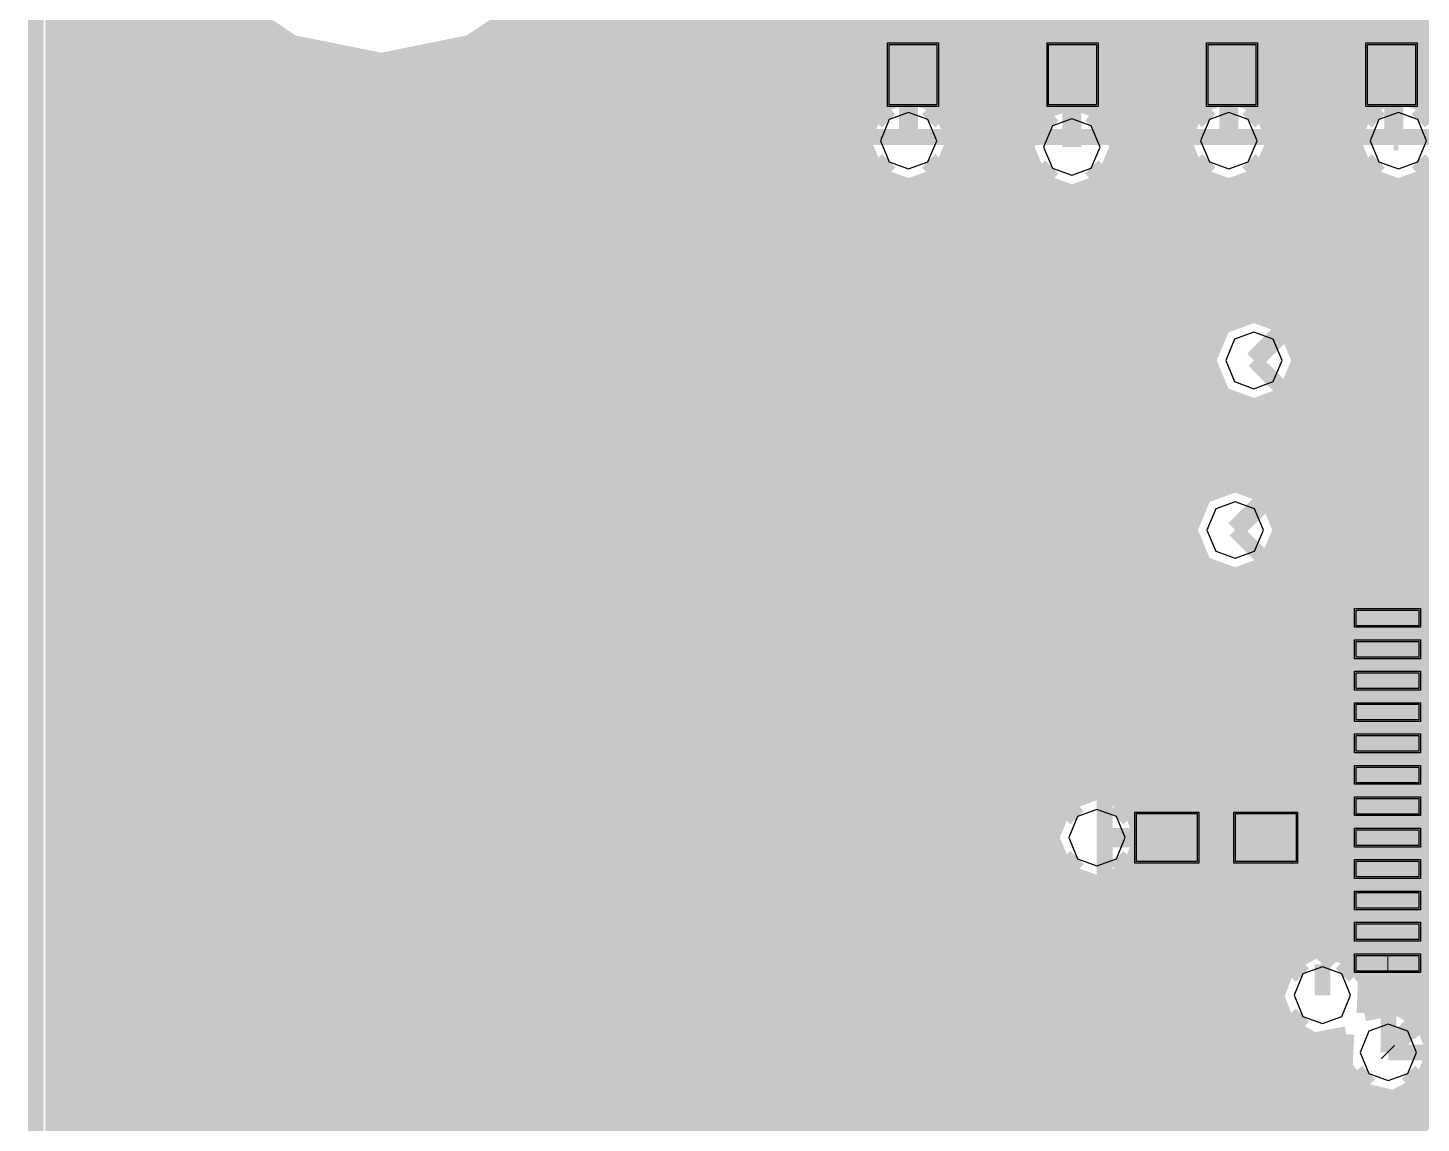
# Model space of a CAD drawing. Extents: x 0.2 to 4.14, y 0.2 to 4.15.
# Drawn here: x 0.197 to 1.071, y 3.122 to 3.809 of the extents above; entities that cross this region are included whole.
import ezdxf

# ---------------------------------------------------------------- set-up
doc = ezdxf.new("R2010")
doc.units = 0
doc.layers.get('0').update_dxf_attribs({"linetype": 'CONTINUOUS'})

msp = doc.modelspace()

# ---------------------------------------------------------------- linework, layer by layer
at = {"color": 151, "const_width": 0.01}
msp.add_lwpolyline([(0.202365, 0.210612), (0.202365, 4.14763)], dxfattribs=at)
at = {"color": 254, "const_width": 0.01}
for points in [[(0.202365, 0.210612), (0.202365, 4.14763)], [(0.583767, 3.7539), (0.632975, 3.82553)], [(0.632975, 3.82553), (0.688314, 3.7539)], [(0.717339, 3.74061), (0.717339, 3.79861)], [(0.787326, 3.79861), (0.787326, 3.74061)], [(0.817329, 3.74061), (0.817329, 3.79861)], [(0.887369, 3.79861), (0.887369, 3.74061)], [(0.917372, 3.74061), (0.917372, 3.79861)], [(0.987358, 3.79861), (0.987358, 3.74061)], [(1.01736, 3.74061), (1.01736, 3.79861)], [(0.787326, 3.74061), (0.717339, 3.74061)], [(0.887369, 3.74061), (0.817329, 3.74061)], [(0.987358, 3.74061), (0.917372, 3.74061)], [(1.08735, 3.74061), (1.01736, 3.74061)], [(0.930501, 3.33615), (0.872504, 3.33615)], [(0.872504, 3.33615), (0.872504, 3.26617)], [(0.954536, 3.33615), (1.01253, 3.33615)], [(1.01253, 3.33615), (1.01253, 3.26617)], [(0.872504, 3.26617), (0.930501, 3.26617)], [(1.01253, 3.26617), (0.954536, 3.26617)]]:
    msp.add_lwpolyline(points, dxfattribs=at)
at = {"color": 40}
for points, const_width in [([(0.202365, 0.210612), (0.202365, 4.14763)], 0.01), ([(0.752333, 3.83762), (0.800781, 3.78917)], 0.00984), ([(0.852376, 3.83762), (0.903157, 3.78683)], 0.00984), ([(0.952365, 3.83762), (1.00277, 3.78722)], 0.00984), ([(0.800781, 3.78917), (0.800781, 3.59831)], 0.00984), ([(0.903157, 3.78683), (0.903157, 3.62007)], 0.00984), ([(1.00277, 3.78722), (1.00277, 3.72103)], 0.00984), ([(0.749567, 3.73817), (0.749567, 3.77962)], 0.012), ([(0.749567, 3.77962), (0.752333, 3.77962)], 0.012), ([(0.851942, 3.73421), (0.851942, 3.77962)], 0.012), ([(0.851942, 3.77962), (0.852376, 3.77962)], 0.012), ([(0.950358, 3.73817), (0.950358, 3.77962)], 0.012), ([(0.950358, 3.77962), (0.952365, 3.77962)], 0.012), ([(1.05235, 3.77962), (1.05377, 3.77962)], 0.012), ([(1.05377, 3.77962), (1.05377, 3.73817)], 0.012), ([(1.05377, 3.73817), (1.05669, 3.73817)], 0.012), ([(1.00277, 3.72103), (1.14524, 3.5785)], 0.00984), ([(0.903157, 3.62007), (0.997613, 3.52556)], 0.00984), ([(0.800781, 3.59831), (1.01921, 3.37989)], 0.00984), ([(0.966146, 3.60037), (1.0498, 3.51671)], 0.00984), ([(0.997613, 3.52556), (0.997613, 3.44954)], 0.00984), ([(1.0498, 3.51671), (1.0498, 3.43896)], 0.00984), ([(0.954318, 3.49408), (0.979656, 3.46875)], 0.00984), ([(0.979656, 3.46875), (0.979656, 3.44211)], 0.00984), ([(0.997613, 3.44954), (1.02789, 3.41928)], 0.00984), ([(0.979656, 3.44211), (1.02214, 3.39958)], 0.00984), ([(1.02789, 3.41928), (1.0498, 3.41928)], 0.00984), ([(1.02214, 3.39958), (1.0498, 3.39958)], 0.00984), ([(1.01921, 3.37989), (1.0498, 3.37989)], 0.00984), ([(1.0498, 3.36025), (1.06456, 3.36025)], 0.00984), ([(1.06456, 3.36025), (1.11296, 3.34489)], 0.00984), ([(1.06456, 3.34056), (1.11296, 3.34489)], 0.00984), ([(1.0498, 3.34056), (1.06456, 3.34056)], 0.00984), ([(0.867676, 3.30117), (0.911512, 3.30117)], 0.012), ([(0.973525, 3.30117), (1.0498, 3.30117)], 0.00984), ([(0.351942, 2.61426), (1.01921, 3.28147)], 0.00984), ([(1.01921, 3.28147), (1.0498, 3.28147)], 0.00984), ([(0.391331, 2.62642), (1.02669, 3.26178)], 0.00984), ([(1.02669, 3.26178), (1.0498, 3.26178)], 0.00984), ([(1.00906, 3.22174), (1.02941, 3.24214)], 0.00984), ([(1.02941, 3.24214), (1.0498, 3.24214)], 0.00984), ([(1.00906, 3.20236), (1.00906, 3.22174)], 0.00984), ([(1.0498, 3.22244), (1.0504, 3.22244)], 0.00984), ([(1.0504, 3.22244), (1.0504, 3.1665)], 0.00984), ([(1.0504, 3.1665), (1.1059, 3.1665)], 0.00984)]:
    msp.add_lwpolyline(points, dxfattribs=dict(at, const_width=const_width))
at = {"color": 93, "const_width": 0.01}
msp.add_lwpolyline([(0.202365, 0.210612), (0.202365, 4.14763)], dxfattribs=at)
at = {"color": 200, "const_width": 0.01}
msp.add_lwpolyline([(0.202365, 0.210612), (0.202365, 4.14763)], dxfattribs=at)
at = {"color": 13}
for points, const_width in [([(0.202365, 0.210612), (0.202365, 4.14763)], 0.01), ([(1.00705, 3.79997), (1.05235, 3.84526)], 0.012), ([(1.00705, 3.64133), (1.00705, 3.79997)], 0.012), ([(0.954318, 3.49408), (1.1059, 3.64567)], 0.012), ([(0.966146, 3.60037), (1.00705, 3.64133)], 0.012), ([(0.430718, 2.91444), (1.15207, 3.63579)], 0.012), ([(1.04986, 3.16704), (1.11426, 3.23139)], 0.012), ([(1.0504, 3.1665), (1.04986, 3.16704)], 0.012)]:
    msp.add_lwpolyline(points, dxfattribs=dict(at, const_width=const_width))
at = {"color": 173, "const_width": 0.01}
msp.add_lwpolyline([(0.202365, 0.210612), (0.202365, 4.14763)], dxfattribs=at)
at = {"color": 232}
for points, const_width in [([(0.213325, 4.13661), (0.213325, 1.692)], 0.01), ([(0.213325, 3.45958), (0.711372, 3.95757)], 0.01), ([(0.213325, 3.35775), (0.811361, 3.95572)], 0.01), ([(0.213325, 3.25592), (0.911458, 3.954)], 0.01), ([(0.213325, 3.15408), (1.01156, 3.95231)], 0.01), ([(0.213325, 3.05231), (1.11182, 3.95074)], 0.01), ([(0.213325, 2.95047), (1.21208, 3.94917)], 0.01), ([(0.213325, 3.44683), (0.712728, 3.94618)], 0.01), ([(0.213325, 3.345), (0.813097, 3.94476)], 0.01), ([(0.977539, 3.51096), (1.41271, 3.94618)], 0.01), ([(0.985894, 3.62121), (1.31234, 3.94764)], 0.01), ([(0.213325, 3.24322), (0.913574, 3.94342)], 0.01), ([(0.213325, 3.14139), (1.01405, 3.94206)], 0.01), ([(0.213325, 2.26313), (1.89025, 3.94006)], 0.01), ([(0.213325, 2.93772), (1.21512, 3.93951)], 0.01), ([(0.213325, 3.43414), (0.716308, 3.93712)], 0.01), ([(0.213325, 3.33231), (0.817003, 3.93593)], 0.01), ([(0.937771, 3.764), (1.11458, 3.94075)], 0.01), ([(0.213325, 3.52322), (0.620714, 3.93061)], 0.01), ([(0.213325, 3.42139), (0.721571, 3.92958)], 0.01), ([(0.213325, 3.31956), (0.822428, 3.92865)], 0.01), ([(0.749783, 3.76687), (0.917697, 3.93479)], 0.01), ([(0.760417, 3.76475), (0.92334, 3.92774)], 0.01), ([(0.847276, 3.76258), (1.01839, 3.93371)], 0.01), ([(0.859429, 3.76199), (1.02425, 3.92681)], 0.01), ([(0.953288, 3.76676), (1.11914, 3.93261)], 0.01), ([(1.05523, 3.76687), (1.21994, 3.93158)], 0.01), ([(0.213325, 3.51047), (0.627169, 3.92432)], 0.01), ([(0.213325, 3.40864), (0.728244, 3.9235)], 0.01), ([(0.213325, 3.30686), (0.829264, 3.92279)], 0.01), ([(0.213325, 3.49778), (0.635092, 3.91949)], 0.01), ([(0.213325, 3.39594), (0.736328, 3.91894)], 0.01), ([(0.213325, 3.29411), (0.837674, 3.9184)], 0.01), ([(0.768283, 3.75999), (0.930393, 3.92204)], 0.01), ([(0.774143, 3.7531), (0.938965, 3.91792)], 0.01), ([(0.86811, 3.75797), (1.03152, 3.92139)], 0.01), ([(0.874675, 3.75179), (1.04036, 3.91749)], 0.01), ([(0.880588, 3.73226), (1.06657, 3.91824)], 0.01), ([(0.963163, 3.76389), (1.12522, 3.92594)], 0.01), ([(0.970594, 3.75857), (1.1327, 3.92068)], 0.01), ([(0.976563, 3.7264), (1.16971, 3.91954)], 0.01), ([(1.0663, 3.76525), (1.22618, 3.92513)], 0.01), ([(1.07449, 3.76069), (1.23389, 3.92008)], 0.01), ([(0.213325, 3.26867), (0.861382, 3.91667)], 0.01), ([(0.213325, 3.48503), (0.644694, 3.91639)], 0.01), ([(0.213325, 3.3705), (0.759114, 3.91624)], 0.01), ([(0.213325, 3.38319), (0.746257, 3.91613)], 0.01), ([(0.213325, 3.47228), (0.65701, 3.91596)], 0.01), ([(0.213325, 3.28136), (0.847874, 3.9159)], 0.01), ([(0.777344, 3.73085), (0.963867, 3.91732)], 0.01), ([(0.777724, 3.74392), (0.949544, 3.91581)], 0.01), ([(0.879124, 3.74349), (1.05132, 3.91569)], 0.01), ([(0.975965, 3.75125), (1.14176, 3.91704)], 0.01), ([(0.978896, 3.74149), (1.15316, 3.91569)], 0.01), ([(0.213325, 3.80322), (0.286838, 3.87674)], 0.01), ([(0.213325, 3.79047), (0.290799, 3.86794)], 0.01), ([(0.213325, 3.77778), (0.295247, 3.85965)], 0.01), ([(0.213325, 3.76503), (0.300131, 3.85178)], 0.01), ([(0.213325, 3.75233), (0.305447, 3.8444)], 0.01), ([(0.213325, 3.73958), (0.311143, 3.83735)], 0.01), ([(0.213325, 3.72683), (0.317275, 3.83078)], 0.01), ([(0.213325, 3.71414), (0.323785, 3.82454)], 0.01), ([(0.213325, 3.70139), (0.330729, 3.81874)], 0.01), ([(0.213325, 3.68869), (0.338053, 3.81336)], 0.01), ([(0.213325, 3.67594), (0.345811, 3.80843)], 0.01), ([(0.213325, 3.66319), (0.354004, 3.80387)], 0.01), ([(0.213325, 3.53592), (0.47895, 3.80154)], 0.01), ([(0.213325, 3.6505), (0.362685, 3.79981)], 0.01), ([(0.213325, 3.63775), (0.371853, 3.79628)], 0.01), ([(0.213325, 3.54867), (0.458604, 3.79394)], 0.01), ([(0.213325, 3.62506), (0.381565, 3.79324)], 0.01), ([(0.213325, 3.61231), (0.391928, 3.79085)], 0.01), ([(0.213325, 3.56142), (0.442165, 3.79021)], 0.01), ([(0.213325, 3.59956), (0.40294, 3.78917)], 0.01), ([(0.213325, 3.57411), (0.427789, 3.78857)], 0.01), ([(0.213325, 3.58686), (0.414876, 3.78836)], 0.01), ([(0.729275, 3.75846), (0.737088, 3.75071)], 0.01181), ([(0.769911, 3.75846), (0.762099, 3.75071)], 0.01181), ([(0.831651, 3.75456), (0.83941, 3.74675)], 0.01181), ([(0.872287, 3.75456), (0.864475, 3.74675)], 0.01181), ([(0.930067, 3.75846), (0.937825, 3.75071)], 0.01181), ([(0.970703, 3.75846), (0.96289, 3.75071)], 0.01181), ([(0.991428, 3.61399), (1.13059, 3.75315)], 0.01), ([(1.0364, 3.75846), (1.04416, 3.75071)], 0.01181), ([(1.07699, 3.75846), (1.06923, 3.75071)], 0.01181), ([(0.213325, 3.03956), (0.924587, 3.75076)], 0.01), ([(0.213325, 2.92497), (1.02799, 3.73964)], 0.01), ([(0.213325, 3.12864), (0.823622, 3.73893)], 0.01), ([(0.213325, 3.23047), (0.720865, 3.73801)], 0.01), ([(0.213325, 3.02681), (0.921821, 3.73529)], 0.01), ([(0.981771, 3.5025), (1.22114, 3.74186)], 0.01), ([(0.994575, 3.60439), (1.12647, 3.73628)], 0.01), ([(0.213325, 2.91228), (1.02962, 3.72857)], 0.01), ([(0.213325, 3.21772), (0.722982, 3.72738)], 0.01), ([(0.213325, 3.11594), (0.824219, 3.72678)], 0.01), ([(0.213325, 3.01411), (0.924642, 3.72542)], 0.01), ([(0.729275, 3.71789), (0.737088, 3.72564)], 0.01181), ([(0.769911, 3.71789), (0.762099, 3.72564)], 0.01181), ([(0.930067, 3.71789), (0.937825, 3.72564)], 0.01181), ([(0.970703, 3.71789), (0.96289, 3.72564)], 0.01181), ([(0.982856, 3.49083), (1.22206, 3.73003)], 0.01), ([(0.992893, 3.59), (1.12902, 3.72613)], 0.01), ([(1.0364, 3.71789), (1.04416, 3.72564)], 0.01181), ([(1.07699, 3.71789), (1.06923, 3.72564)], 0.01181), ([(0.213325, 2.70861), (1.22624, 3.72151)], 0.01), ([(0.213325, 2.89953), (1.03418, 3.72038)], 0.01), ([(0.213325, 3.20503), (0.72781, 3.71946)], 0.01), ([(0.213325, 2.79769), (1.13417, 3.71853)], 0.01), ([(0.213325, 3.10319), (0.828233, 3.71804)], 0.01), ([(0.213325, 3.00136), (0.929958, 3.71799)], 0.01), ([(0.831651, 3.71392), (0.83941, 3.72168)], 0.01181), ([(0.872287, 3.71392), (0.864475, 3.72168)], 0.01181), ([(0.891168, 3.28461), (1.32997, 3.72342)], 0.01), ([(0.213325, 2.6959), (1.23253, 3.71506)], 0.01), ([(0.213325, 3.19228), (0.7347, 3.71365)], 0.01), ([(0.213325, 2.98867), (0.937337, 3.71262)], 0.01), ([(0.213325, 2.96317), (0.962131, 3.71197)], 0.01), ([(0.213325, 3.09044), (0.834418, 3.71153)], 0.01), ([(0.213325, 3.16683), (0.756944, 3.71039)], 0.01), ([(0.213325, 3.17958), (0.743815, 3.71007)], 0.01), ([(0.213325, 2.97592), (0.947103, 3.70964)], 0.01), ([(0.950956, 3.52257), (1.14133, 3.713)], 0.01), ([(0.951822, 3.62528), (1.0408, 3.71425)], 0.01), ([(0.962674, 3.52154), (1.15088, 3.70979)], 0.01), ([(0.968261, 3.62901), (1.04959, 3.71035)], 0.01), ([(0.971137, 3.51736), (1.16504, 3.71121)], 0.01), ([(0.978353, 3.62636), (1.06196, 3.70996)], 0.01), ([(0.213325, 3.07775), (0.842665, 3.70708)], 0.01), ([(0.213325, 3.065), (0.85395, 3.70557)], 0.01), ([(0.213325, 2.59407), (1.25635, 3.63704)], 0.01), ([(0.213325, 2.58132), (1.25803, 3.62603)], 0.01), ([(0.213325, 2.56862), (1.26259, 3.61789)], 0.01), ([(0.213325, 2.88683), (0.941243, 3.61469)], 0.01), ([(0.213325, 2.55587), (1.26926, 3.61182)], 0.01), ([(0.213325, 2.87408), (0.9375, 3.59819)], 0.01), ([(0.213325, 2.86133), (0.940158, 3.58817)], 0.01), ([(0.213325, 2.84864), (0.945313, 3.58062)], 0.01), ([(0.213325, 2.83589), (0.952528, 3.57508)], 0.01), ([(0.213325, 2.81044), (0.976508, 3.57362)], 0.01), ([(0.213325, 2.82319), (0.962131, 3.57194)], 0.01), ([(0.213325, 2.54318), (1.21696, 3.54676)], 0.01), ([(0.858561, 3.3284), (1.07677, 3.5466)], 0.01), ([(0.213325, 2.53043), (1.21625, 3.53331)], 0.01), ([(0.872396, 3.32949), (1.07905, 3.53614)], 0.01), ([(0.881836, 3.32617), (1.08393, 3.52826)], 0.01), ([(0.213325, 2.51768), (1.21973, 3.52403)], 0.01), ([(0.213325, 2.50499), (1.22542, 3.51708)], 0.01), ([(0.888889, 3.32053), (1.09087, 3.52251)], 0.01), ([(0.893935, 3.31282), (1.1001, 3.51904)], 0.01), ([(0.896376, 3.30257), (1.11344, 3.51964)], 0.01), ([(0.213325, 2.49224), (1.23324, 3.51215)], 0.01), ([(0.213325, 2.785), (0.925781, 3.49744)], 0.01), ([(0.213325, 2.77225), (0.926867, 3.48574)], 0.01), ([(0.213325, 2.75956), (0.931044, 3.47726)], 0.01), ([(0.213325, 2.74681), (0.937392, 3.47086)], 0.01), ([(0.213325, 2.73406), (0.94591, 3.46664)], 0.01), ([(0.213325, 2.72136), (0.957519, 3.46556)], 0.01), ([(1.03776, 3.2021), (1.28825, 3.45258)], 0.01), ([(0.213325, 2.28863), (1.36898, 3.44422)], 0.01), ([(0.213325, 2.27588), (1.38005, 3.44254)], 0.01), ([(1.04253, 3.19413), (1.28874, 3.44038)], 0.01), ([(1.05583, 3.19472), (1.2927, 3.43158)], 0.01), ([(1.06505, 3.19119), (1.29883, 3.42497)], 0.01), ([(1.07199, 3.18544), (1.30707, 3.42051)], 0.01), ([(1.03103, 3.22081), (1.19233, 3.38211)], 0.01), ([(1.03575, 3.21283), (1.20323, 3.38032)], 0.01), ([(0.213325, 2.47954), (1.08496, 3.35113)], 0.01), ([(0.213325, 2.46679), (1.08502, 3.33843)], 0.01), ([(0.213325, 2.45404), (1.08876, 3.32949)], 0.01), ([(1.00228, 3.23025), (1.09473, 3.32269)], 0.01), ([(1.01514, 3.23042), (1.10276, 3.31803)], 0.01), ([(1.0242, 3.22672), (1.11361, 3.31614)], 0.01), ([(0.213325, 2.68317), (0.840494, 3.31028)], 0.01), ([(0.213325, 2.67042), (0.839356, 3.29644)], 0.01), ([(0.213325, 2.65771), (0.842665, 3.28706)], 0.01), ([(0.213325, 2.64497), (0.848307, 3.27994)], 0.01), ([(0.213325, 2.60678), (0.884224, 3.27767)], 0.01), ([(0.213325, 2.63226), (0.856011, 3.27496)], 0.01), ([(0.213325, 2.61951), (0.866319, 3.27246)], 0.01), ([(1.03543, 3.19103), (1.03635, 3.21197), (1.02425, 3.22672), (1.0057, 3.23118), (0.987358, 3.22114), (0.980035, 3.20156), (0.987087, 3.18381), (1.00342, 3.17393), (1.02398, 3.17785)], 0.01), ([(0.213325, 2.44135), (0.981119, 3.20915)], 0.01), ([(0.213325, 2.4286), (0.980957, 3.19624)], 0.01), ([(1.02398, 3.17785), (1.023, 3.15696), (1.0351, 3.14219), (1.05366, 3.13775), (1.0721, 3.14774), (1.07932, 3.16737), (1.07227, 3.18511), (1.05593, 3.19499), (1.03543, 3.19103)], 0.01), ([(0.213325, 2.4159), (0.984646, 3.18718)], 0.01), ([(1.07069, 3.18685), (1.06293, 3.17904)], 0.01181), ([(0.213325, 2.40315), (0.99056, 3.18033)], 0.01), ([(0.213325, 2.3904), (0.998535, 3.17563)], 0.01), ([(0.213325, 2.36496), (1.02279, 3.17437)], 0.01), ([(0.213325, 2.37771), (1.00928, 3.17361)], 0.01), ([(0.213325, 2.35226), (1.02219, 3.16108)], 0.01), ([(0.213325, 2.33951), (1.02572, 3.15186)], 0.01), ([(1.03006, 3.14621), (1.03787, 3.15397)], 0.01181), ([(1.07069, 3.14621), (1.06293, 3.15397)], 0.01181), ([(0.213325, 2.32676), (1.03147, 3.14492)], 0.01), ([(0.213325, 2.31407), (1.03933, 3.14003)], 0.01), ([(0.213325, 2.30132), (1.0498, 3.13781)], 0.01)]:
    msp.add_lwpolyline(points, dxfattribs=dict(at, const_width=const_width))
at = {"color": 60}
for points, const_width in [([(0.213325, 4.13661), (0.213325, 0.221625)], 0.01), ([(0.213325, 3.25868), (0.91135, 3.95665)], 0.01), ([(0.213325, 3.15685), (1.01139, 3.95486)], 0.01), ([(0.213325, 3.05501), (1.11149, 3.95318)], 0.01), ([(0.213325, 2.95318), (1.2117, 3.9515)], 0.01), ([(0.213325, 3.44954), (0.712185, 3.9484)], 0.01), ([(0.213325, 3.34776), (0.812554, 3.94694)], 0.01), ([(0.213325, 3.24593), (0.912924, 3.94547)], 0.01), ([(0.213325, 3.1441), (1.01335, 3.94407)], 0.01), ([(0.976346, 3.51253), (1.41222, 3.9484)], 0.01), ([(0.984483, 3.62244), (1.3119, 3.94993)], 0.01), ([(0.213325, 3.04226), (1.11382, 3.94271)], 0.01), ([(0.213325, 2.94043), (1.2143, 3.9414)], 0.01), ([(0.213325, 3.43685), (0.715386, 3.93892)], 0.01), ([(0.213325, 3.33501), (0.816026, 3.93767)], 0.01), ([(0.746907, 3.76676), (0.916667, 3.93653)], 0.01), ([(0.84375, 3.76172), (1.01731, 3.93533)], 0.01), ([(0.990397, 3.61567), (1.31483, 3.94011)], 0.01), ([(0.213325, 3.4241), (0.720324, 3.9311)], 0.01), ([(0.213325, 3.32232), (0.821126, 3.93007)], 0.01), ([(0.75841, 3.76551), (0.921983, 3.9291)], 0.01), ([(0.857206, 3.76247), (1.02289, 3.92817)], 0.01), ([(0.950683, 3.76687), (1.11806, 3.93425)], 0.01), ([(0.961262, 3.76475), (1.12381, 3.92725)], 0.01), ([(1.05214, 3.76654), (1.21875, 3.93317)], 0.01), ([(1.06424, 3.7659), (1.22472, 3.92638)], 0.01), ([(0.213325, 3.51318), (0.625706, 3.92551)], 0.01), ([(0.213325, 3.4114), (0.726671, 3.92469)], 0.01), ([(0.213325, 3.30957), (0.827692, 3.92393)], 0.01), ([(0.213325, 3.36046), (0.776204, 3.92333)], 0.01), ([(0.213325, 3.46229), (0.671442, 3.92042)], 0.01), ([(0.213325, 3.50049), (0.633247, 3.92042)], 0.01), ([(0.213325, 3.39865), (0.734483, 3.91976)], 0.01), ([(0.213325, 3.29682), (0.835721, 3.91922)], 0.01), ([(0.766764, 3.76118), (0.928765, 3.92312)], 0.01), ([(0.773058, 3.75472), (0.937011, 3.91868)], 0.01), ([(0.866482, 3.759), (1.02984, 3.92242)], 0.01), ([(0.873426, 3.75331), (1.0383, 3.91813)], 0.01), ([(0.969183, 3.75993), (1.13097, 3.92171)], 0.01), ([(0.974989, 3.75299), (1.13965, 3.91769)], 0.01), ([(0.978082, 3.73063), (1.1652, 3.91775)], 0.01), ([(1.07292, 3.76183), (1.2321, 3.921)], 0.01), ([(0.213325, 3.48774), (0.642469, 3.91689)], 0.01), ([(0.213325, 3.38596), (0.743978, 3.91656)], 0.01), ([(0.213325, 3.28413), (0.845486, 3.91624)], 0.01), ([(0.213325, 3.27138), (0.858072, 3.91607)], 0.01), ([(0.213325, 3.37321), (0.755968, 3.91585)], 0.01), ([(0.213325, 3.47504), (0.654025, 3.91569)], 0.01), ([(0.777181, 3.74615), (0.947103, 3.91601)], 0.01), ([(0.778049, 3.73426), (0.960232, 3.91644)], 0.01), ([(0.878364, 3.7455), (1.04872, 3.91585)], 0.01), ([(0.880642, 3.73503), (1.06261, 3.91699)], 0.01), ([(0.978515, 3.74382), (1.15044, 3.91575)], 0.01), ([(0.213325, 3.80593), (0.286079, 3.87869)], 0.01), ([(0.213325, 3.79324), (0.289931, 3.86979)], 0.01), ([(0.213325, 3.78049), (0.294271, 3.86139)], 0.01), ([(0.213325, 3.76774), (0.299044, 3.85346)], 0.01), ([(0.213325, 3.75504), (0.304253, 3.84592)], 0.01), ([(0.213325, 3.74229), (0.309896, 3.83886)], 0.01), ([(0.213325, 3.7296), (0.315918, 3.83214)], 0.01), ([(0.213325, 3.71685), (0.322374, 3.82585)], 0.01), ([(0.213325, 3.7041), (0.32921, 3.81999)], 0.01), ([(0.213325, 3.52593), (0.503418, 3.81597)], 0.01), ([(0.213325, 3.6914), (0.336426, 3.81451)], 0.01), ([(0.213325, 3.67865), (0.344129, 3.8094)], 0.01), ([(0.213325, 3.66596), (0.352214, 3.80479)], 0.01), ([(0.213325, 3.65321), (0.360786, 3.80062)], 0.01), ([(0.213325, 3.53868), (0.474067, 3.79937)], 0.01), ([(0.213325, 3.64046), (0.369846, 3.79699)], 0.01), ([(0.213325, 3.62776), (0.379449, 3.79383)], 0.01), ([(0.213325, 3.55138), (0.454861, 3.79292)], 0.01), ([(0.213325, 3.61501), (0.389649, 3.79129)], 0.01), ([(0.213325, 3.56413), (0.438965, 3.78971)], 0.01), ([(0.213325, 3.60232), (0.400499, 3.7895)], 0.01), ([(0.213325, 3.58957), (0.412218, 3.78847)], 0.01), ([(0.213325, 3.57682), (0.424914, 3.78842)], 0.01), ([(0.213325, 2.92774), (1.02832, 3.74268)], 0.01), ([(0.981065, 3.5045), (1.22173, 3.74522)], 0.01), ([(0.213325, 3.13135), (0.824436, 3.74246)], 0.01), ([(0.213325, 3.23318), (0.720975, 3.74083)], 0.01), ([(0.213325, 3.02957), (0.921658, 3.73785)], 0.01), ([(0.99414, 3.60672), (1.12641, 3.73893)], 0.01), ([(0.213325, 2.91499), (1.02897, 3.73063)], 0.01), ([(0.213325, 3.22049), (0.722276, 3.72939)], 0.01), ([(0.213325, 3.11865), (0.823731, 3.729)], 0.01), ([(0.213325, 3.01682), (0.923828, 3.72726)], 0.01), ([(0.894422, 3.29058), (1.3291, 3.72526)], 0.01), ([(0.983018, 3.49376), (1.22152, 3.73221)], 0.01), ([(0.99414, 3.59392), (1.12826, 3.72803)], 0.01), ([(0.213325, 2.71137), (1.22515, 3.72314)], 0.01), ([(0.213325, 2.90229), (1.03299, 3.72194)], 0.01), ([(0.213325, 3.20774), (0.726617, 3.72097)], 0.01), ([(0.213325, 2.80046), (1.13287, 3.72)], 0.01), ([(0.213325, 3.1059), (0.827149, 3.71972)], 0.01), ([(0.213325, 3.00407), (0.928657, 3.7194)], 0.01), ([(0.213325, 2.69862), (1.23101, 3.71631)], 0.01), ([(0.213325, 2.88954), (1.03923, 3.71539)], 0.01), ([(0.213325, 3.19499), (0.733018, 3.71468)], 0.01), ([(0.213325, 2.99137), (0.935547, 3.7136)], 0.01), ([(0.213325, 3.09321), (0.8329, 3.71272)], 0.01), ([(0.213325, 3.18229), (0.741644, 3.71056)], 0.01), ([(0.213325, 2.96593), (0.9579, 3.71044)], 0.01), ([(0.213325, 2.97863), (0.944715, 3.71001)], 0.01), ([(0.213325, 3.16954), (0.753526, 3.70975)], 0.01), ([(0.213325, 3.08046), (0.840711, 3.70779)], 0.01), ([(0.947646, 3.52203), (1.13959, 3.71397)], 0.01), ([(0.960503, 3.52214), (1.14855, 3.71024)], 0.01), ([(0.965657, 3.62907), (1.04753, 3.71094)], 0.01), ([(0.96951, 3.51844), (1.16119, 3.71012)], 0.01), ([(0.976454, 3.62717), (1.05881, 3.70953)], 0.01), ([(0.213325, 3.06771), (0.851128, 3.70551)], 0.01), ([(0.213325, 2.59679), (1.25662, 3.64008)], 0.01), ([(0.213325, 2.5841), (1.25738, 3.6281)], 0.01), ([(0.213325, 2.57135), (1.26145, 3.61942)], 0.01), ([(0.213325, 2.5586), (1.26769, 3.61296)], 0.01), ([(0.213325, 2.87679), (0.937446, 3.60086)], 0.01), ([(0.213325, 2.8641), (0.939344, 3.59006)], 0.01), ([(0.213325, 2.85135), (0.944011, 3.58203)], 0.01), ([(0.213325, 2.83865), (0.950792, 3.57607)], 0.01), ([(0.213325, 2.81315), (0.972547, 3.57238)], 0.01), ([(0.213325, 2.8259), (0.959799, 3.57238)], 0.01), ([(0.213325, 2.5459), (1.2187, 3.55126)], 0.01), ([(0.853678, 3.32622), (1.07688, 3.54943)], 0.01), ([(0.213325, 2.53315), (1.21587, 3.53569)], 0.01), ([(0.869954, 3.32981), (1.07829, 3.53808)], 0.01), ([(0.213325, 2.52046), (1.21875, 3.52582)], 0.01), ([(0.880046, 3.3271), (1.08268, 3.52979)], 0.01), ([(0.213325, 2.50771), (1.22407, 3.51839)], 0.01), ([(0.887586, 3.32194), (1.08919, 3.5236)], 0.01), ([(0.893067, 3.31467), (1.09793, 3.51953)], 0.01), ([(0.896158, 3.30507), (1.10997, 3.51887)], 0.01), ([(0.213325, 2.49496), (1.23139, 3.51303)], 0.01), ([(0.213325, 2.78771), (0.926378, 3.50076)], 0.01), ([(0.213325, 2.77501), (0.926269, 3.4879)], 0.01), ([(0.213325, 2.76226), (0.929958, 3.47889)], 0.01), ([(0.213325, 2.74951), (0.935872, 3.47206)], 0.01), ([(0.213325, 2.73682), (0.943847, 3.46733)], 0.01), ([(0.213325, 2.72407), (0.954644, 3.46539)], 0.01), ([(0.213325, 2.2659), (1.39518, 3.44769)], 0.01), ([(0.213325, 2.2786), (1.37733, 3.44254)], 0.01), ([(1.03814, 3.19249), (1.28825, 3.4426)], 0.01), ([(1.05344, 3.1951), (1.29167, 3.43326)], 0.01), ([(1.06326, 3.19217), (1.29736, 3.42626)], 0.01), ([(1.07069, 3.18685), (1.30512, 3.42128)], 0.01), ([(1.03765, 3.20475), (1.21767, 3.38476)], 0.01), ([(1.03494, 3.21474), (1.20057, 3.38037)], 0.01), ([(0.213325, 2.48226), (1.0861, 3.35503)], 0.01), ([(0.213325, 2.46951), (1.08458, 3.34071)], 0.01), ([(0.213325, 2.45682), (1.08773, 3.33117)], 0.01), ([(0.998264, 3.22894), (1.09326, 3.324)], 0.01), ([(0.213325, 2.68587), (0.842665, 3.31521)], 0.01), ([(0.847385, 3.32146), (0.855197, 3.31369)], 0.01181), ([(0.888021, 3.32146), (0.880208, 3.31369)], 0.01181), ([(1.0128, 3.23079), (1.10086, 3.31885)], 0.01), ([(1.02246, 3.22775), (1.11095, 3.31625)], 0.01), ([(1.02973, 3.22228), (1.12766, 3.32015)], 0.01), ([(0.213325, 2.67318), (0.839085, 3.29889)], 0.01), ([(0.213325, 2.66043), (0.841743, 3.28885)], 0.01), ([(0.847385, 3.28088), (0.855197, 3.28863)], 0.01181), ([(0.888021, 3.28088), (0.880208, 3.28863)], 0.01181), ([(0.213325, 2.64774), (0.846951, 3.28131)], 0.01), ([(0.213325, 2.63499), (0.854167, 3.27582)], 0.01), ([(0.213325, 2.60954), (0.87831, 3.27447)], 0.01), ([(0.213325, 2.62224), (0.863824, 3.27274)], 0.01), ([(1.03543, 3.19103), (1.03635, 3.21197), (1.02425, 3.22672), (1.0057, 3.23118), (0.987358, 3.22114), (0.980035, 3.20156), (0.987087, 3.18381), (1.00342, 3.17393), (1.02398, 3.17785)], 0.01), ([(0.988715, 3.22265), (0.996528, 3.2149)], 0.01181), ([(1.02935, 3.22265), (1.02159, 3.2149)], 0.01181), ([(0.213325, 2.44407), (0.982422, 3.21317)], 0.01), ([(0.213325, 2.43132), (0.980578, 3.19857)], 0.01), ([(1.02398, 3.17785), (1.023, 3.15696), (1.0351, 3.14219), (1.05366, 3.13775), (1.0721, 3.14774), (1.07932, 3.16737), (1.07227, 3.18511), (1.05593, 3.19499), (1.03543, 3.19103)], 0.01), ([(0.213325, 2.41863), (0.98367, 3.18892)], 0.01), ([(0.988715, 3.18201), (0.996528, 3.18983)], 0.01181), ([(0.213325, 2.40588), (0.98915, 3.18164)], 0.01), ([(0.213325, 2.36768), (1.02279, 3.17714)], 0.01), ([(0.213325, 2.39318), (0.996636, 3.17643)], 0.01), ([(0.213325, 2.38043), (1.00667, 3.17372)], 0.01), ([(0.213325, 2.35499), (1.02181, 3.16347)], 0.01), ([(0.213325, 2.34224), (1.02474, 3.1536)], 0.01), ([(0.213325, 2.32954), (1.03006, 3.14621)], 0.01), ([(0.213325, 2.31679), (1.03743, 3.1409)], 0.01), ([(0.213325, 2.29135), (1.0625, 3.14051)], 0.01), ([(0.213325, 2.30404), (1.04725, 3.13797)], 0.01)]:
    msp.add_lwpolyline(points, dxfattribs=dict(at, const_width=const_width))
at = {"color": 232, "const_width": 0.01}
for points in [[(0.561686, 3.9311), (0.550456, 3.98671), (0.519857, 4.03207), (0.474447, 4.06272), (0.418892, 4.07389), (0.363281, 4.06272), (0.317871, 4.03207), (0.287272, 3.98671), (0.276096, 3.9311), (0.287272, 3.87554), (0.317871, 3.83014), (0.363281, 3.79953), (0.418892, 3.78831), (0.474447, 3.79953), (0.519857, 3.83014), (0.550456, 3.87554), (0.561686, 3.9311)], [(0.561686, 3.9311), (0.550456, 3.98671), (0.519857, 4.03207), (0.474447, 4.06272), (0.418892, 4.07389), (0.363281, 4.06272), (0.317871, 4.03207), (0.287272, 3.98671), (0.276096, 3.9311), (0.287272, 3.87554), (0.317871, 3.83014), (0.363281, 3.79953), (0.418892, 3.78831), (0.474447, 3.79953), (0.519857, 3.83014), (0.550456, 3.87554), (0.561686, 3.9311)], [(0.778321, 3.73817), (0.769314, 3.75976), (0.749567, 3.76693), (0.729818, 3.75976), (0.720865, 3.73817), (0.729818, 3.71664), (0.749567, 3.70947), (0.769314, 3.71664), (0.778321, 3.73817)], [(0.778321, 3.73817), (0.769314, 3.75976), (0.749567, 3.76693), (0.729818, 3.75976), (0.720865, 3.73817), (0.729818, 3.71664), (0.749567, 3.70947), (0.769314, 3.71664), (0.778321, 3.73817)], [(0.880697, 3.73421), (0.87169, 3.75581), (0.851942, 3.76297), (0.832194, 3.75581), (0.823242, 3.73421), (0.832194, 3.71272), (0.851942, 3.70557), (0.87169, 3.71272), (0.880697, 3.73421)], [(0.880697, 3.73421), (0.87169, 3.75581), (0.851942, 3.76297), (0.832194, 3.75581), (0.823242, 3.73421), (0.832194, 3.71272), (0.851942, 3.70557), (0.87169, 3.71272), (0.880697, 3.73421)], [(0.979113, 3.73817), (0.970107, 3.75976), (0.950358, 3.76693), (0.93061, 3.75976), (0.921658, 3.73817), (0.93061, 3.71664), (0.950358, 3.70947), (0.970107, 3.71664), (0.979113, 3.73817)], [(0.979113, 3.73817), (0.970107, 3.75976), (0.950358, 3.76693), (0.93061, 3.75976), (0.921658, 3.73817), (0.93061, 3.71664), (0.950358, 3.70947), (0.970107, 3.71664), (0.979113, 3.73817)], [(1.08539, 3.73817), (1.07639, 3.75976), (1.05664, 3.76693), (1.03689, 3.75976), (1.02794, 3.73817), (1.03689, 3.71664), (1.05664, 3.70947), (1.07639, 3.71664), (1.08539, 3.73817)], [(1.08539, 3.73817), (1.07639, 3.75976), (1.05664, 3.76693), (1.03689, 3.75976), (1.02794, 3.73817), (1.03689, 3.71664), (1.05664, 3.70947), (1.07639, 3.71664), (1.08539, 3.73817)], [(0.994846, 3.60037), (0.98584, 3.62196), (0.966092, 3.62912), (0.946343, 3.62196), (0.937392, 3.60037), (0.946343, 3.57883), (0.966092, 3.57167), (0.98584, 3.57883), (0.994846, 3.60037)], [(0.994846, 3.60037), (0.98584, 3.62196), (0.966092, 3.62912), (0.946343, 3.62196), (0.937392, 3.60037), (0.946343, 3.57883), (0.966092, 3.57167), (0.98584, 3.57883), (0.994846, 3.60037)], [(0.983018, 3.49408), (0.974012, 3.51568), (0.954318, 3.52285), (0.934571, 3.51568), (0.925618, 3.49408), (0.934571, 3.47254), (0.954318, 3.46539), (0.974012, 3.47254), (0.983018, 3.49408)], [(0.983018, 3.49408), (0.974012, 3.51568), (0.954318, 3.52285), (0.934571, 3.51568), (0.925618, 3.49408), (0.934571, 3.47254), (0.954318, 3.46539), (0.974012, 3.47254), (0.983018, 3.49408)], [(0.896431, 3.30117), (0.887424, 3.32275), (0.867676, 3.32992), (0.847928, 3.32275), (0.838975, 3.30117), (0.847928, 3.27962), (0.867676, 3.27246), (0.887424, 3.27962), (0.896431, 3.30117)], [(0.896431, 3.30117), (0.887424, 3.32275), (0.867676, 3.32992), (0.847928, 3.32275), (0.838975, 3.30117), (0.847928, 3.27962), (0.867676, 3.27246), (0.887424, 3.27962), (0.896431, 3.30117)]]:
    msp.add_lwpolyline(points, close=True, dxfattribs=at)
at = {"color": 60, "const_width": 0.01}
for points in [[(0.561686, 3.9311), (0.550456, 3.98671), (0.519857, 4.03207), (0.474447, 4.06272), (0.418892, 4.07389), (0.363281, 4.06272), (0.317871, 4.03207), (0.287272, 3.98671), (0.276096, 3.9311), (0.287272, 3.87554), (0.317871, 3.83014), (0.363281, 3.79953), (0.418892, 3.78831), (0.474447, 3.79953), (0.519857, 3.83014), (0.550456, 3.87554), (0.561686, 3.9311)], [(0.561686, 3.9311), (0.550456, 3.98671), (0.519857, 4.03207), (0.474447, 4.06272), (0.418892, 4.07389), (0.363281, 4.06272), (0.317871, 4.03207), (0.287272, 3.98671), (0.276096, 3.9311), (0.287272, 3.87554), (0.317871, 3.83014), (0.363281, 3.79953), (0.418892, 3.78831), (0.474447, 3.79953), (0.519857, 3.83014), (0.550456, 3.87554), (0.561686, 3.9311)], [(0.778321, 3.73817), (0.769314, 3.75976), (0.749567, 3.76693), (0.729818, 3.75976), (0.720865, 3.73817), (0.729818, 3.71664), (0.749567, 3.70947), (0.769314, 3.71664), (0.778321, 3.73817)], [(0.778321, 3.73817), (0.769314, 3.75976), (0.749567, 3.76693), (0.729818, 3.75976), (0.720865, 3.73817), (0.729818, 3.71664), (0.749567, 3.70947), (0.769314, 3.71664), (0.778321, 3.73817)], [(0.880697, 3.73421), (0.87169, 3.75581), (0.851942, 3.76297), (0.832194, 3.75581), (0.823242, 3.73421), (0.832194, 3.71272), (0.851942, 3.70557), (0.87169, 3.71272), (0.880697, 3.73421)], [(0.880697, 3.73421), (0.87169, 3.75581), (0.851942, 3.76297), (0.832194, 3.75581), (0.823242, 3.73421), (0.832194, 3.71272), (0.851942, 3.70557), (0.87169, 3.71272), (0.880697, 3.73421)], [(0.979113, 3.73817), (0.970107, 3.75976), (0.950358, 3.76693), (0.93061, 3.75976), (0.921658, 3.73817), (0.93061, 3.71664), (0.950358, 3.70947), (0.970107, 3.71664), (0.979113, 3.73817)], [(0.979113, 3.73817), (0.970107, 3.75976), (0.950358, 3.76693), (0.93061, 3.75976), (0.921658, 3.73817), (0.93061, 3.71664), (0.950358, 3.70947), (0.970107, 3.71664), (0.979113, 3.73817)], [(1.08539, 3.73817), (1.07639, 3.75976), (1.05664, 3.76693), (1.03689, 3.75976), (1.02794, 3.73817), (1.03689, 3.71664), (1.05664, 3.70947), (1.07639, 3.71664), (1.08539, 3.73817)], [(1.08539, 3.73817), (1.07639, 3.75976), (1.05664, 3.76693), (1.03689, 3.75976), (1.02794, 3.73817), (1.03689, 3.71664), (1.05664, 3.70947), (1.07639, 3.71664), (1.08539, 3.73817)], [(0.994846, 3.60037), (0.98584, 3.62196), (0.966092, 3.62912), (0.946343, 3.62196), (0.937392, 3.60037), (0.946343, 3.57883), (0.966092, 3.57167), (0.98584, 3.57883), (0.994846, 3.60037)], [(0.994846, 3.60037), (0.98584, 3.62196), (0.966092, 3.62912), (0.946343, 3.62196), (0.937392, 3.60037), (0.946343, 3.57883), (0.966092, 3.57167), (0.98584, 3.57883), (0.994846, 3.60037)], [(0.983018, 3.49408), (0.974012, 3.51568), (0.954318, 3.52285), (0.934571, 3.51568), (0.925618, 3.49408), (0.934571, 3.47254), (0.954318, 3.46539), (0.974012, 3.47254), (0.983018, 3.49408)], [(0.983018, 3.49408), (0.974012, 3.51568), (0.954318, 3.52285), (0.934571, 3.51568), (0.925618, 3.49408), (0.934571, 3.47254), (0.954318, 3.46539), (0.974012, 3.47254), (0.983018, 3.49408)], [(0.896431, 3.30117), (0.887424, 3.32275), (0.867676, 3.32992), (0.847928, 3.32275), (0.838975, 3.30117), (0.847928, 3.27962), (0.867676, 3.27246), (0.887424, 3.27962), (0.896431, 3.30117)], [(0.896431, 3.30117), (0.887424, 3.32275), (0.867676, 3.32992), (0.847928, 3.32275), (0.838975, 3.30117), (0.847928, 3.27962), (0.867676, 3.27246), (0.887424, 3.27962), (0.896431, 3.30117)]]:
    msp.add_lwpolyline(points, close=True, dxfattribs=at)
at = {"color": 151}
for points in [[(0.736328, 3.79958), (0.768338, 3.79958), (0.768338, 3.7596), (0.736328, 3.7596), (0.736328, 3.79958)], [(0.836372, 3.79958), (0.868381, 3.79958), (0.868381, 3.7596), (0.836372, 3.7596), (0.836372, 3.79958)], [(0.936361, 3.79958), (0.968371, 3.79958), (0.968371, 3.7596), (0.936361, 3.7596), (0.936361, 3.79958)], [(1.03635, 3.79958), (1.06836, 3.79958), (1.06836, 3.7596), (1.03635, 3.7596), (1.03635, 3.79958)], [(1.02908, 3.44488), (1.07048, 3.44488), (1.07048, 3.43306), (1.02908, 3.43306), (1.02908, 3.44488)], [(1.02908, 3.42518), (1.07048, 3.42518), (1.07048, 3.41336), (1.02908, 3.41336), (1.02908, 3.42518)], [(1.02908, 3.40549), (1.07048, 3.40549), (1.07048, 3.39367), (1.02908, 3.39367), (1.02908, 3.40549)], [(1.02908, 3.38579), (1.07048, 3.38579), (1.07048, 3.37397), (1.02908, 3.37397), (1.02908, 3.38579)], [(1.02908, 3.36615), (1.07048, 3.36615), (1.07048, 3.35433), (1.02908, 3.35433), (1.02908, 3.36615)], [(1.02908, 3.34646), (1.07048, 3.34646), (1.07048, 3.33464), (1.02908, 3.33464), (1.02908, 3.34646)], [(1.02908, 3.32676), (1.07048, 3.32676), (1.07048, 3.31494), (1.02908, 3.31494), (1.02908, 3.32676)], [(0.891493, 3.31717), (0.931478, 3.31717), (0.931478, 3.28515), (0.891493, 3.28515), (0.891493, 3.31717)], [(0.953504, 3.31717), (0.993489, 3.31717), (0.993489, 3.28515), (0.953504, 3.28515), (0.953504, 3.31717)], [(1.02908, 3.30707), (1.07048, 3.30707), (1.07048, 3.29525), (1.02908, 3.29525), (1.02908, 3.30707)], [(1.02908, 3.28737), (1.07048, 3.28737), (1.07048, 3.27556), (1.02908, 3.27556), (1.02908, 3.28737)], [(1.02908, 3.26768), (1.07048, 3.26768), (1.07048, 3.25586), (1.02908, 3.25586), (1.02908, 3.26768)], [(1.02908, 3.24804), (1.07048, 3.24804), (1.07048, 3.23622), (1.02908, 3.23622), (1.02908, 3.24804)], [(1.02908, 3.22835), (1.07048, 3.22835), (1.07048, 3.21653), (1.02908, 3.21653), (1.02908, 3.22835)]]:
    msp.add_lwpolyline(points, close=True, dxfattribs=at)
at = {"color": 40}
for points in [[(0.737358, 3.79861), (0.767361, 3.79861), (0.767361, 3.76064), (0.737358, 3.76064), (0.737358, 3.79861)], [(0.837349, 3.79861), (0.86735, 3.79861), (0.86735, 3.76064), (0.837349, 3.76064), (0.837349, 3.79861)], [(0.937337, 3.79861), (0.967339, 3.79861), (0.967339, 3.76064), (0.937337, 3.76064), (0.937337, 3.79861)], [(1.03733, 3.79861), (1.06733, 3.79861), (1.06733, 3.76064), (1.03733, 3.76064), (1.03733, 3.79861)], [(0.767307, 3.73817), (0.761719, 3.75146), (0.749567, 3.75592), (0.737414, 3.75146), (0.731879, 3.73817), (0.737414, 3.72493), (0.749567, 3.72049), (0.761719, 3.72493), (0.767307, 3.73817)], [(0.869683, 3.73421), (0.864094, 3.74756), (0.851942, 3.75196), (0.839789, 3.74756), (0.834256, 3.73421), (0.839789, 3.72097), (0.851942, 3.71653), (0.864094, 3.72097), (0.869683, 3.73421)], [(0.968099, 3.73817), (0.962511, 3.75146), (0.950358, 3.75592), (0.938206, 3.75146), (0.932671, 3.73817), (0.938206, 3.72493), (0.950358, 3.72049), (0.962511, 3.72493), (0.968099, 3.73817)], [(1.07438, 3.73817), (1.06879, 3.75146), (1.05664, 3.75592), (1.04449, 3.75146), (1.03895, 3.73817), (1.04449, 3.72493), (1.05664, 3.72049), (1.06879, 3.72493), (1.07438, 3.73817)], [(0.983832, 3.60037), (0.978244, 3.61367), (0.966092, 3.61811), (0.953939, 3.61367), (0.948406, 3.60037), (0.953939, 3.58713), (0.966092, 3.58268), (0.978244, 3.58713), (0.983832, 3.60037)], [(0.97206, 3.49408), (0.966471, 3.50738), (0.954318, 3.51183), (0.942165, 3.50738), (0.936632, 3.49408), (0.942165, 3.48079), (0.954318, 3.47635), (0.966471, 3.48079), (0.97206, 3.49408)], [(1.03011, 3.44385), (1.0695, 3.44385), (1.0695, 3.43403), (1.03011, 3.43403), (1.03011, 3.44385)], [(1.03011, 3.42415), (1.0695, 3.42415), (1.0695, 3.41433), (1.03011, 3.41433), (1.03011, 3.42415)], [(1.03011, 3.40451), (1.0695, 3.40451), (1.0695, 3.39469), (1.03011, 3.39469), (1.03011, 3.40451)], [(1.03011, 3.38482), (1.0695, 3.38482), (1.0695, 3.375), (1.03011, 3.375), (1.03011, 3.38482)], [(1.03011, 3.36513), (1.0695, 3.36513), (1.0695, 3.35531), (1.03011, 3.35531), (1.03011, 3.36513)], [(1.03011, 3.34543), (1.0695, 3.34543), (1.0695, 3.33561), (1.03011, 3.33561), (1.03011, 3.34543)], [(1.03011, 3.32574), (1.0695, 3.32574), (1.0695, 3.31592), (1.03011, 3.31592), (1.03011, 3.32574)], [(0.885417, 3.30117), (0.879829, 3.31446), (0.867676, 3.3189), (0.855524, 3.31446), (0.849989, 3.30117), (0.855524, 3.28792), (0.867676, 3.28347), (0.879829, 3.28792), (0.885417, 3.30117)], [(0.892524, 3.31619), (0.930501, 3.31619), (0.930501, 3.28618), (0.892524, 3.28618), (0.892524, 3.31619)], [(0.954536, 3.31619), (0.992512, 3.31619), (0.992512, 3.28618), (0.954536, 3.28618), (0.954536, 3.31619)], [(1.03011, 3.30604), (1.0695, 3.30604), (1.0695, 3.29622), (1.03011, 3.29622), (1.03011, 3.30604)], [(1.03011, 3.2864), (1.0695, 3.2864), (1.0695, 3.27658), (1.03011, 3.27658), (1.03011, 3.2864)], [(1.03011, 3.26671), (1.0695, 3.26671), (1.0695, 3.25689), (1.03011, 3.25689), (1.03011, 3.26671)], [(1.03011, 3.24701), (1.0695, 3.24701), (1.0695, 3.23719), (1.03011, 3.23719), (1.03011, 3.24701)], [(1.03011, 3.22732), (1.0695, 3.22732), (1.0695, 3.2175), (1.03011, 3.2175), (1.03011, 3.22732)], [(1.02675, 3.20236), (1.02116, 3.21565), (1.00901, 3.22011), (0.996853, 3.21565), (0.991319, 3.20236), (0.996853, 3.18907), (1.00901, 3.18463), (1.02116, 3.18907), (1.02675, 3.20236)], [(1.06809, 3.1665), (1.0625, 3.17985), (1.05035, 3.18425), (1.03819, 3.17985), (1.03266, 3.1665), (1.03819, 3.15326), (1.05035, 3.14882), (1.0625, 3.15326), (1.06809, 3.1665)]]:
    msp.add_lwpolyline(points, close=True, dxfattribs=at)
at = {"color": 232}
for points in [[(0.767307, 3.73817), (0.761719, 3.75146), (0.749567, 3.75592), (0.737414, 3.75146), (0.731879, 3.73817), (0.737414, 3.72493), (0.749567, 3.72049), (0.761719, 3.72493), (0.767307, 3.73817)], [(0.869683, 3.73421), (0.864094, 3.74756), (0.851942, 3.75196), (0.839789, 3.74756), (0.834256, 3.73421), (0.839789, 3.72097), (0.851942, 3.71653), (0.864094, 3.72097), (0.869683, 3.73421)], [(0.968099, 3.73817), (0.962511, 3.75146), (0.950358, 3.75592), (0.938206, 3.75146), (0.932671, 3.73817), (0.938206, 3.72493), (0.950358, 3.72049), (0.962511, 3.72493), (0.968099, 3.73817)], [(1.07438, 3.73817), (1.06879, 3.75146), (1.05664, 3.75592), (1.04449, 3.75146), (1.03895, 3.73817), (1.04449, 3.72493), (1.05664, 3.72049), (1.06879, 3.72493), (1.07438, 3.73817)], [(1.06809, 3.1665), (1.0625, 3.17985), (1.05035, 3.18425), (1.03819, 3.17985), (1.03266, 3.1665), (1.03819, 3.15326), (1.05035, 3.14882), (1.0625, 3.15326), (1.06809, 3.1665)]]:
    msp.add_lwpolyline(points, close=True, dxfattribs=at)
at = {"color": 13}
for points in [[(0.767307, 3.73817), (0.761719, 3.75146), (0.749567, 3.75592), (0.737414, 3.75146), (0.731879, 3.73817), (0.737414, 3.72493), (0.749567, 3.72049), (0.761719, 3.72493), (0.767307, 3.73817)], [(0.869683, 3.73421), (0.864094, 3.74756), (0.851942, 3.75196), (0.839789, 3.74756), (0.834256, 3.73421), (0.839789, 3.72097), (0.851942, 3.71653), (0.864094, 3.72097), (0.869683, 3.73421)], [(0.968099, 3.73817), (0.962511, 3.75146), (0.950358, 3.75592), (0.938206, 3.75146), (0.932671, 3.73817), (0.938206, 3.72493), (0.950358, 3.72049), (0.962511, 3.72493), (0.968099, 3.73817)], [(1.07438, 3.73817), (1.06879, 3.75146), (1.05664, 3.75592), (1.04449, 3.75146), (1.03895, 3.73817), (1.04449, 3.72493), (1.05664, 3.72049), (1.06879, 3.72493), (1.07438, 3.73817)], [(0.983832, 3.60037), (0.978244, 3.61367), (0.966092, 3.61811), (0.953939, 3.61367), (0.948406, 3.60037), (0.953939, 3.58713), (0.966092, 3.58268), (0.978244, 3.58713), (0.983832, 3.60037)], [(0.97206, 3.49408), (0.966471, 3.50738), (0.954318, 3.51183), (0.942165, 3.50738), (0.936632, 3.49408), (0.942165, 3.48079), (0.954318, 3.47635), (0.966471, 3.48079), (0.97206, 3.49408)], [(0.885417, 3.30117), (0.879829, 3.31446), (0.867676, 3.3189), (0.855524, 3.31446), (0.849989, 3.30117), (0.855524, 3.28792), (0.867676, 3.28347), (0.879829, 3.28792), (0.885417, 3.30117)], [(1.02675, 3.20236), (1.02116, 3.21565), (1.00901, 3.22011), (0.996853, 3.21565), (0.991319, 3.20236), (0.996853, 3.18907), (1.00901, 3.18463), (1.02116, 3.18907), (1.02675, 3.20236)], [(1.06809, 3.1665), (1.0625, 3.17985), (1.05035, 3.18425), (1.03819, 3.17985), (1.03266, 3.1665), (1.03819, 3.15326), (1.05035, 3.14882), (1.0625, 3.15326), (1.06809, 3.1665)]]:
    msp.add_lwpolyline(points, close=True, dxfattribs=at)
at = {"color": 60}
for points in [[(0.885417, 3.30117), (0.879829, 3.31446), (0.867676, 3.3189), (0.855524, 3.31446), (0.849989, 3.30117), (0.855524, 3.28792), (0.867676, 3.28347), (0.879829, 3.28792), (0.885417, 3.30117)], [(1.02675, 3.20236), (1.02116, 3.21565), (1.00901, 3.22011), (0.996853, 3.21565), (0.991319, 3.20236), (0.996853, 3.18907), (1.00901, 3.18463), (1.02116, 3.18907), (1.02675, 3.20236)]]:
    msp.add_lwpolyline(points, close=True, dxfattribs=at)

doc.saveas('drawing.dxf')
